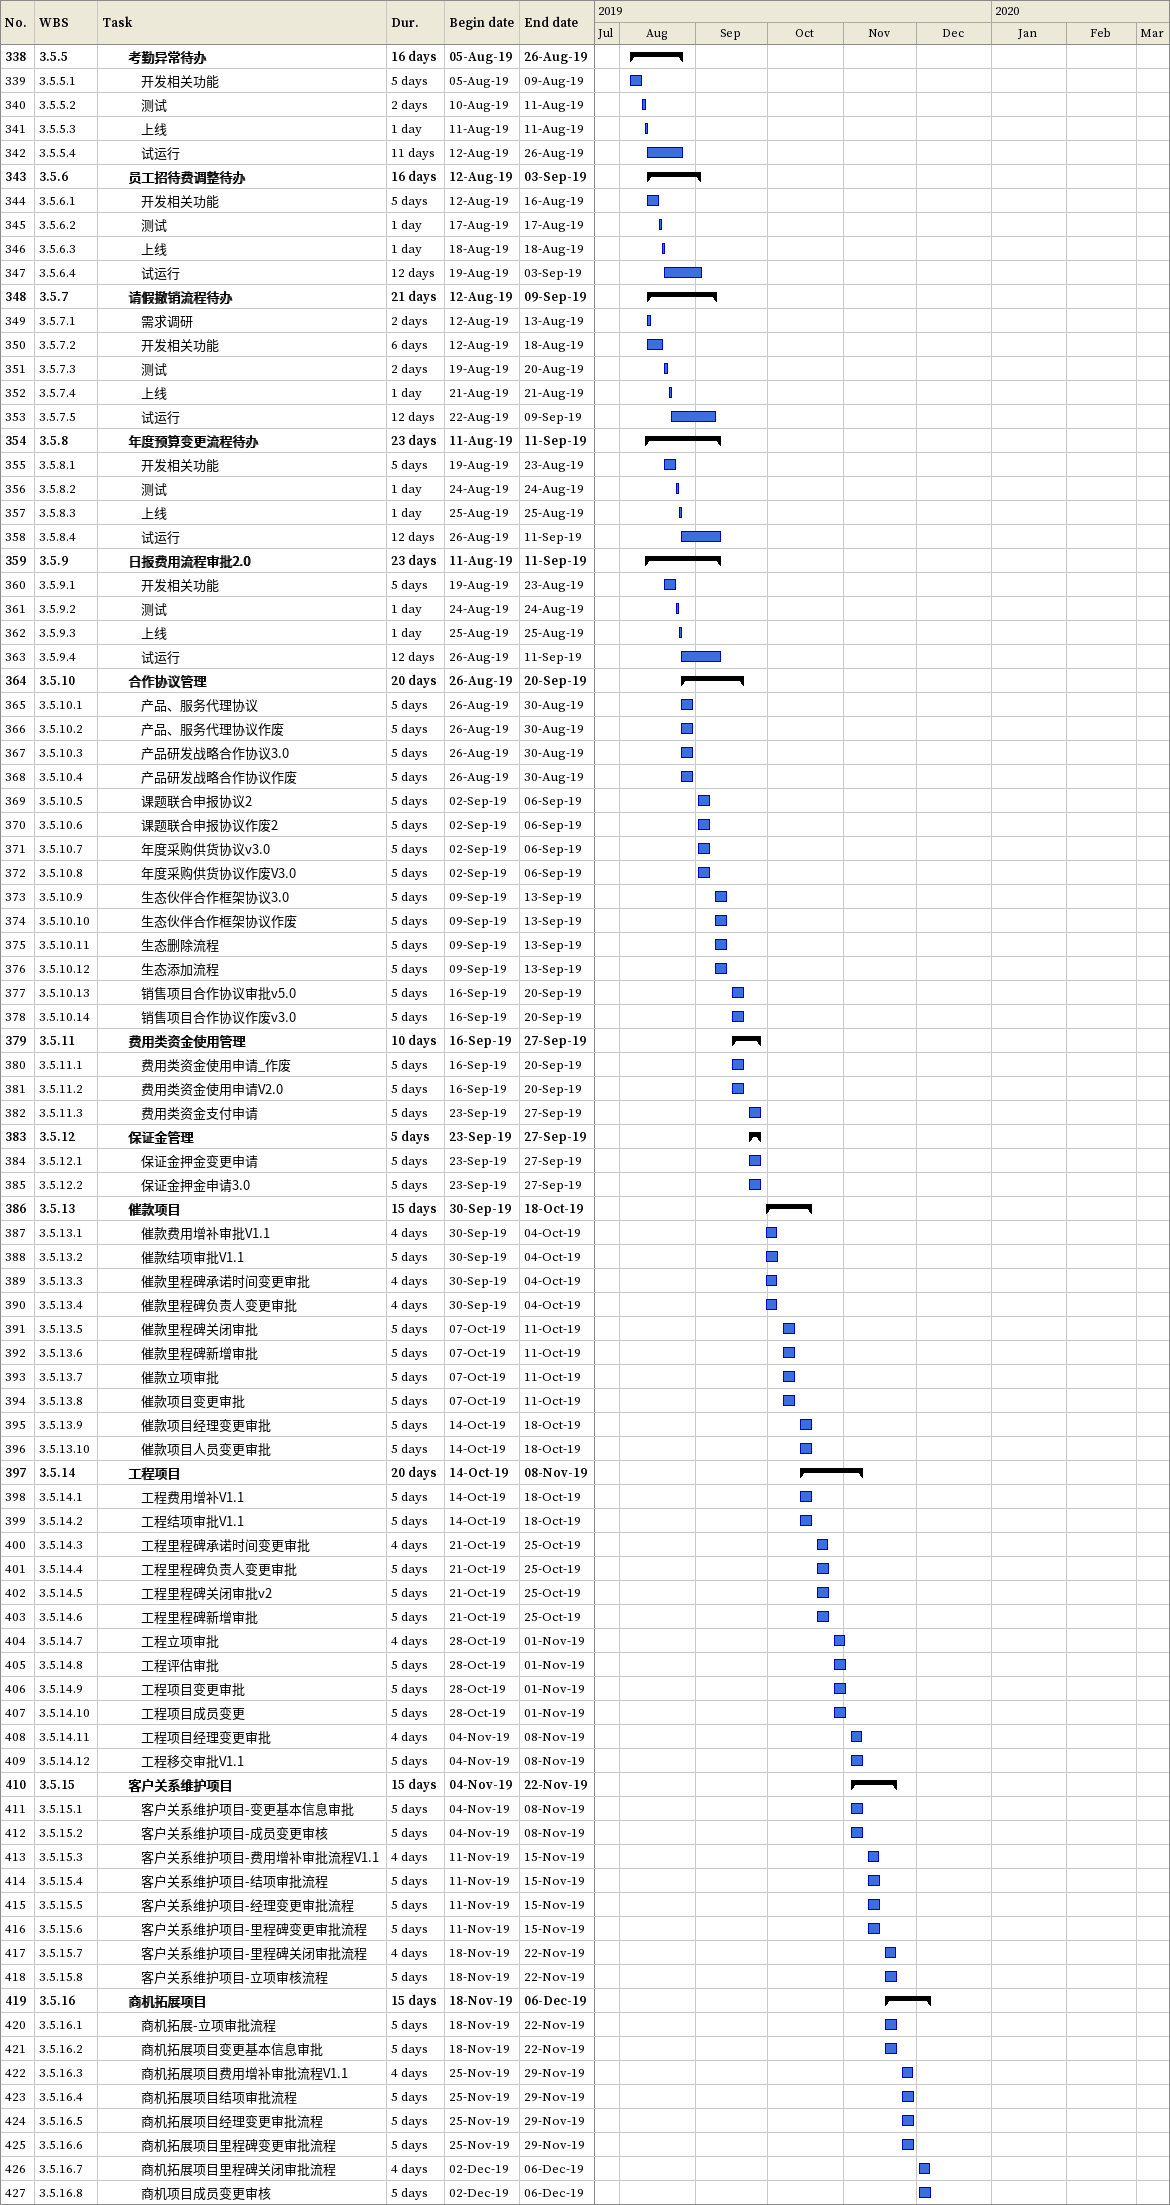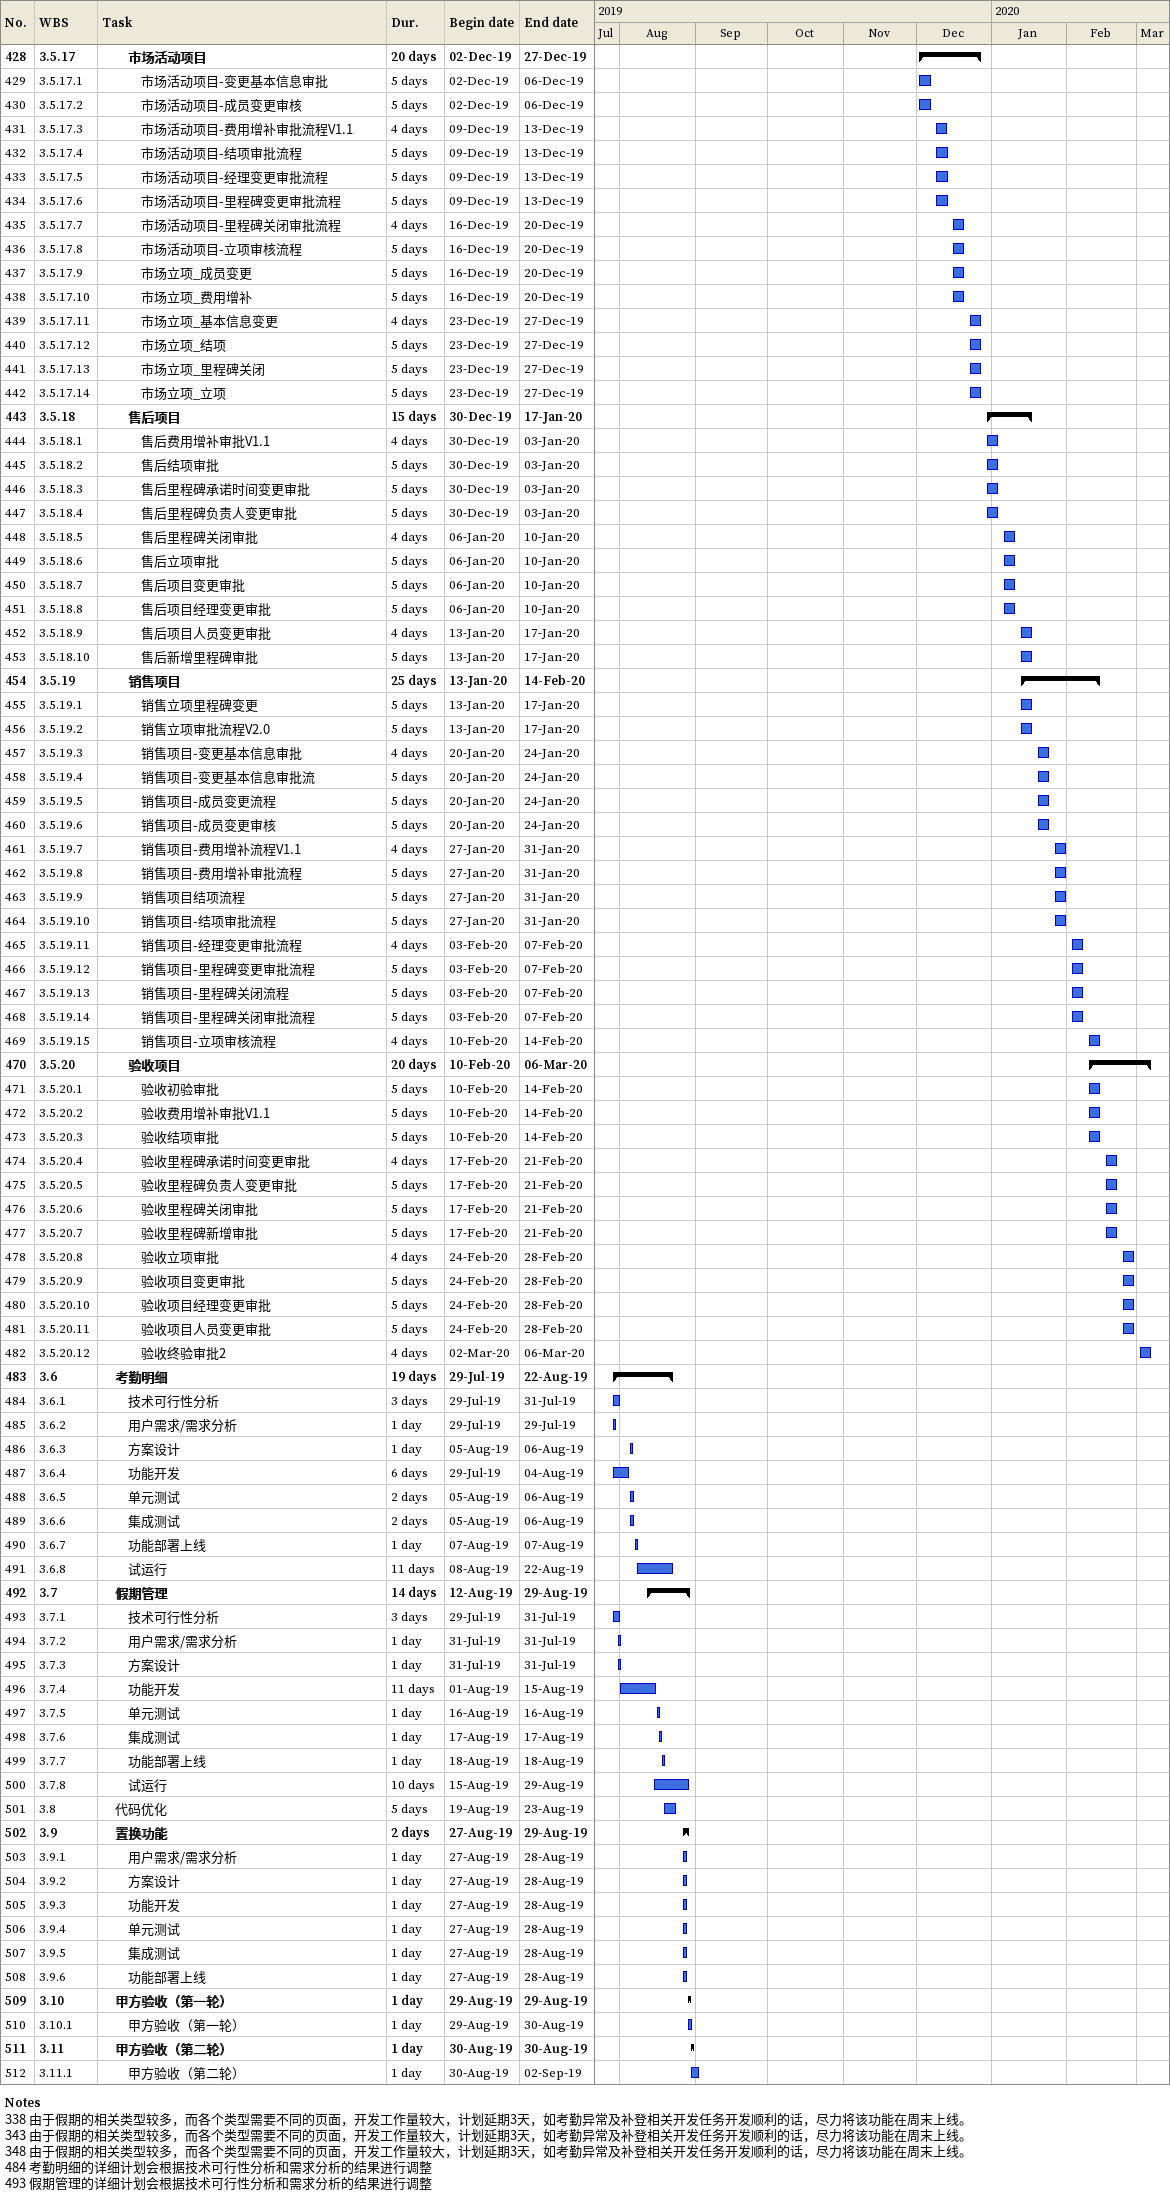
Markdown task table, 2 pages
| ID | WBS | Task | Duration | Start | Finish |
|---|---|---|---|---|---|
| 338 | 3.5.5 | **考勤异常待办** | 16d | 2019-08-05 | 2019-08-26 |
| 339 | 3.5.5.1 | 开发相关功能 | 5d | 2019-08-05 | 2019-08-09 |
| 340 | 3.5.5.2 | 测试 | 2d | 2019-08-10 | 2019-08-11 |
| 341 | 3.5.5.3 | 上线 | 1d | 2019-08-11 | 2019-08-11 |
| 342 | 3.5.5.4 | 试运行 | 11d | 2019-08-12 | 2019-08-26 |
| 343 | 3.5.6 | **员工招待费调整待办** | 16d | 2019-08-12 | 2019-09-03 |
| 344 | 3.5.6.1 | 开发相关功能 | 5d | 2019-08-12 | 2019-08-16 |
| 345 | 3.5.6.2 | 测试 | 1d | 2019-08-17 | 2019-08-17 |
| 346 | 3.5.6.3 | 上线 | 1d | 2019-08-18 | 2019-08-18 |
| 347 | 3.5.6.4 | 试运行 | 12d | 2019-08-19 | 2019-09-03 |
| 348 | 3.5.7 | **请假撤销流程待办** | 21d | 2019-08-12 | 2019-09-09 |
| 349 | 3.5.7.1 | 需求调研 | 2d | 2019-08-12 | 2019-08-13 |
| 350 | 3.5.7.2 | 开发相关功能 | 6d | 2019-08-12 | 2019-08-18 |
| 351 | 3.5.7.3 | 测试 | 2d | 2019-08-19 | 2019-08-20 |
| 352 | 3.5.7.4 | 上线 | 1d | 2019-08-21 | 2019-08-21 |
| 353 | 3.5.7.5 | 试运行 | 12d | 2019-08-22 | 2019-09-09 |
| 354 | 3.5.8 | **年度预算变更流程待办** | 23d | 2019-08-11 | 2019-09-11 |
| 355 | 3.5.8.1 | 开发相关功能 | 5d | 2019-08-19 | 2019-08-23 |
| 356 | 3.5.8.2 | 测试 | 1d | 2019-08-24 | 2019-08-24 |
| 357 | 3.5.8.3 | 上线 | 1d | 2019-08-25 | 2019-08-25 |
| 358 | 3.5.8.4 | 试运行 | 12d | 2019-08-26 | 2019-09-11 |
| 359 | 3.5.9 | **日报费用流程审批2.0** | 23d | 2019-08-11 | 2019-09-11 |
| 360 | 3.5.9.1 | 开发相关功能 | 5d | 2019-08-19 | 2019-08-23 |
| 361 | 3.5.9.2 | 测试 | 1d | 2019-08-24 | 2019-08-24 |
| 362 | 3.5.9.3 | 上线 | 1d | 2019-08-25 | 2019-08-25 |
| 363 | 3.5.9.4 | 试运行 | 12d | 2019-08-26 | 2019-09-11 |
| 364 | 3.5.10 | **合作协议管理** | 20d | 2019-08-26 | 2019-09-20 |
| 365 | 3.5.10.1 | 产品、服务代理协议 | 5d | 2019-08-26 | 2019-08-30 |
| 366 | 3.5.10.2 | 产品、服务代理协议作废 | 5d | 2019-08-26 | 2019-08-30 |
| 367 | 3.5.10.3 | 产品研发战略合作协议3.0 | 5d | 2019-08-26 | 2019-08-30 |
| 368 | 3.5.10.4 | 产品研发战略合作协议作废 | 5d | 2019-08-26 | 2019-08-30 |
| 369 | 3.5.10.5 | 课题联合申报协议2 | 5d | 2019-09-02 | 2019-09-06 |
| 370 | 3.5.10.6 | 课题联合申报协议作废2 | 5d | 2019-09-02 | 2019-09-06 |
| 371 | 3.5.10.7 | 年度采购供货协议v3.0 | 5d | 2019-09-02 | 2019-09-06 |
| 372 | 3.5.10.8 | 年度采购供货协议作废V3.0 | 5d | 2019-09-02 | 2019-09-06 |
| 373 | 3.5.10.9 | 生态伙伴合作框架协议3.0 | 5d | 2019-09-09 | 2019-09-13 |
| 374 | 3.5.10.10 | 生态伙伴合作框架协议作废 | 5d | 2019-09-09 | 2019-09-13 |
| 375 | 3.5.10.11 | 生态删除流程 | 5d | 2019-09-09 | 2019-09-13 |
| 376 | 3.5.10.12 | 生态添加流程 | 5d | 2019-09-09 | 2019-09-13 |
| 377 | 3.5.10.13 | 销售项目合作协议审批v5.0 | 5d | 2019-09-16 | 2019-09-20 |
| 378 | 3.5.10.14 | 销售项目合作协议作废v3.0 | 5d | 2019-09-16 | 2019-09-20 |
| 379 | 3.5.11 | **费用类资金使用管理** | 10d | 2019-09-16 | 2019-09-27 |
| 380 | 3.5.11.1 | 费用类资金使用申请_作废 | 5d | 2019-09-16 | 2019-09-20 |
| 381 | 3.5.11.2 | 费用类资金使用申请V2.0 | 5d | 2019-09-16 | 2019-09-20 |
| 382 | 3.5.11.3 | 费用类资金支付申请 | 5d | 2019-09-23 | 2019-09-27 |
| 383 | 3.5.12 | **保证金管理** | 5d | 2019-09-23 | 2019-09-27 |
| 384 | 3.5.12.1 | 保证金押金变更申请 | 5d | 2019-09-23 | 2019-09-27 |
| 385 | 3.5.12.2 | 保证金押金申请3.0 | 5d | 2019-09-23 | 2019-09-27 |
| 386 | 3.5.13 | **催款项目** | 15d | 2019-09-30 | 2019-10-18 |
| 387 | 3.5.13.1 | 催款费用增补审批V1.1 | 4d | 2019-09-30 | 2019-10-04 |
| 388 | 3.5.13.2 | 催款结项审批V1.1 | 5d | 2019-09-30 | 2019-10-04 |
| 389 | 3.5.13.3 | 催款里程碑承诺时间变更审批 | 4d | 2019-09-30 | 2019-10-04 |
| 390 | 3.5.13.4 | 催款里程碑负责人变更审批 | 4d | 2019-09-30 | 2019-10-04 |
| 391 | 3.5.13.5 | 催款里程碑关闭审批 | 5d | 2019-10-07 | 2019-10-11 |
| 392 | 3.5.13.6 | 催款里程碑新增审批 | 5d | 2019-10-07 | 2019-10-11 |
| 393 | 3.5.13.7 | 催款立项审批 | 5d | 2019-10-07 | 2019-10-11 |
| 394 | 3.5.13.8 | 催款项目变更审批 | 5d | 2019-10-07 | 2019-10-11 |
| 395 | 3.5.13.9 | 催款项目经理变更审批 | 5d | 2019-10-14 | 2019-10-18 |
| 396 | 3.5.13.10 | 催款项目人员变更审批 | 5d | 2019-10-14 | 2019-10-18 |
| 397 | 3.5.14 | **工程项目** | 20d | 2019-10-14 | 2019-11-08 |
| 398 | 3.5.14.1 | 工程费用增补V1.1 | 5d | 2019-10-14 | 2019-10-18 |
| 399 | 3.5.14.2 | 工程结项审批V1.1 | 5d | 2019-10-14 | 2019-10-18 |
| 400 | 3.5.14.3 | 工程里程碑承诺时间变更审批 | 4d | 2019-10-21 | 2019-10-25 |
| 401 | 3.5.14.4 | 工程里程碑负责人变更审批 | 5d | 2019-10-21 | 2019-10-25 |
| 402 | 3.5.14.5 | 工程里程碑关闭审批v2 | 5d | 2019-10-21 | 2019-10-25 |
| 403 | 3.5.14.6 | 工程里程碑新增审批 | 5d | 2019-10-21 | 2019-10-25 |
| 404 | 3.5.14.7 | 工程立项审批 | 4d | 2019-10-28 | 2019-11-01 |
| 405 | 3.5.14.8 | 工程评估审批 | 5d | 2019-10-28 | 2019-11-01 |
| 406 | 3.5.14.9 | 工程项目变更审批 | 5d | 2019-10-28 | 2019-11-01 |
| 407 | 3.5.14.10 | 工程项目成员变更 | 5d | 2019-10-28 | 2019-11-01 |
| 408 | 3.5.14.11 | 工程项目经理变更审批 | 4d | 2019-11-04 | 2019-11-08 |
| 409 | 3.5.14.12 | 工程移交审批V1.1 | 5d | 2019-11-04 | 2019-11-08 |
| 410 | 3.5.15 | **客户关系维护项目** | 15d | 2019-11-04 | 2019-11-22 |
| 411 | 3.5.15.1 | 客户关系维护项目-变更基本信息审批 | 5d | 2019-11-04 | 2019-11-08 |
| 412 | 3.5.15.2 | 客户关系维护项目-成员变更审核 | 5d | 2019-11-04 | 2019-11-08 |
| 413 | 3.5.15.3 | 客户关系维护项目-费用增补审批流程V1.1 | 4d | 2019-11-11 | 2019-11-15 |
| 414 | 3.5.15.4 | 客户关系维护项目-结项审批流程 | 5d | 2019-11-11 | 2019-11-15 |
| 415 | 3.5.15.5 | 客户关系维护项目-经理变更审批流程 | 5d | 2019-11-11 | 2019-11-15 |
| 416 | 3.5.15.6 | 客户关系维护项目-里程碑变更审批流程 | 5d | 2019-11-11 | 2019-11-15 |
| 417 | 3.5.15.7 | 客户关系维护项目-里程碑关闭审批流程 | 4d | 2019-11-18 | 2019-11-22 |
| 418 | 3.5.15.8 | 客户关系维护项目-立项审核流程 | 5d | 2019-11-18 | 2019-11-22 |
| 419 | 3.5.16 | **商机拓展项目** | 15d | 2019-11-18 | 2019-12-06 |
| 420 | 3.5.16.1 | 商机拓展-立项审批流程 | 5d | 2019-11-18 | 2019-11-22 |
| 421 | 3.5.16.2 | 商机拓展项目变更基本信息审批 | 5d | 2019-11-18 | 2019-11-22 |
| 422 | 3.5.16.3 | 商机拓展项目费用增补审批流程V1.1 | 4d | 2019-11-25 | 2019-11-29 |
| 423 | 3.5.16.4 | 商机拓展项目结项审批流程 | 5d | 2019-11-25 | 2019-11-29 |
| 424 | 3.5.16.5 | 商机拓展项目经理变更审批流程 | 5d | 2019-11-25 | 2019-11-29 |
| 425 | 3.5.16.6 | 商机拓展项目里程碑变更审批流程 | 5d | 2019-11-25 | 2019-11-29 |
| 426 | 3.5.16.7 | 商机拓展项目里程碑关闭审批流程 | 4d | 2019-12-02 | 2019-12-06 |
| 427 | 3.5.16.8 | 商机项目成员变更审核 | 5d | 2019-12-02 | 2019-12-06 |
| 428 | 3.5.17 | **市场活动项目** | 20d | 2019-12-02 | 2019-12-27 |
| 429 | 3.5.17.1 | 市场活动项目-变更基本信息审批 | 5d | 2019-12-02 | 2019-12-06 |
| 430 | 3.5.17.2 | 市场活动项目-成员变更审核 | 5d | 2019-12-02 | 2019-12-06 |
| 431 | 3.5.17.3 | 市场活动项目-费用增补审批流程V1.1 | 4d | 2019-12-09 | 2019-12-13 |
| 432 | 3.5.17.4 | 市场活动项目-结项审批流程 | 5d | 2019-12-09 | 2019-12-13 |
| 433 | 3.5.17.5 | 市场活动项目-经理变更审批流程 | 5d | 2019-12-09 | 2019-12-13 |
| 434 | 3.5.17.6 | 市场活动项目-里程碑变更审批流程 | 5d | 2019-12-09 | 2019-12-13 |
| 435 | 3.5.17.7 | 市场活动项目-里程碑关闭审批流程 | 4d | 2019-12-16 | 2019-12-20 |
| 436 | 3.5.17.8 | 市场活动项目-立项审核流程 | 5d | 2019-12-16 | 2019-12-20 |
| 437 | 3.5.17.9 | 市场立项_成员变更 | 5d | 2019-12-16 | 2019-12-20 |
| 438 | 3.5.17.10 | 市场立项_费用增补 | 5d | 2019-12-16 | 2019-12-20 |
| 439 | 3.5.17.11 | 市场立项_基本信息变更 | 4d | 2019-12-23 | 2019-12-27 |
| 440 | 3.5.17.12 | 市场立项_结项 | 5d | 2019-12-23 | 2019-12-27 |
| 441 | 3.5.17.13 | 市场立项_里程碑关闭 | 5d | 2019-12-23 | 2019-12-27 |
| 442 | 3.5.17.14 | 市场立项_立项 | 5d | 2019-12-23 | 2019-12-27 |
| 443 | 3.5.18 | **售后项目** | 15d | 2019-12-30 | 2020-01-17 |
| 444 | 3.5.18.1 | 售后费用增补审批V1.1 | 4d | 2019-12-30 | 2020-01-03 |
| 445 | 3.5.18.2 | 售后结项审批 | 5d | 2019-12-30 | 2020-01-03 |
| 446 | 3.5.18.3 | 售后里程碑承诺时间变更审批 | 5d | 2019-12-30 | 2020-01-03 |
| 447 | 3.5.18.4 | 售后里程碑负责人变更审批 | 5d | 2019-12-30 | 2020-01-03 |
| 448 | 3.5.18.5 | 售后里程碑关闭审批 | 4d | 2020-01-06 | 2020-01-10 |
| 449 | 3.5.18.6 | 售后立项审批 | 5d | 2020-01-06 | 2020-01-10 |
| 450 | 3.5.18.7 | 售后项目变更审批 | 5d | 2020-01-06 | 2020-01-10 |
| 451 | 3.5.18.8 | 售后项目经理变更审批 | 5d | 2020-01-06 | 2020-01-10 |
| 452 | 3.5.18.9 | 售后项目人员变更审批 | 4d | 2020-01-13 | 2020-01-17 |
| 453 | 3.5.18.10 | 售后新增里程碑审批 | 5d | 2020-01-13 | 2020-01-17 |
| 454 | 3.5.19 | **销售项目** | 25d | 2020-01-13 | 2020-02-14 |
| 455 | 3.5.19.1 | 销售立项里程碑变更 | 5d | 2020-01-13 | 2020-01-17 |
| 456 | 3.5.19.2 | 销售立项审批流程V2.0 | 5d | 2020-01-13 | 2020-01-17 |
| 457 | 3.5.19.3 | 销售项目-变更基本信息审批 | 4d | 2020-01-20 | 2020-01-24 |
| 458 | 3.5.19.4 | 销售项目-变更基本信息审批流 | 5d | 2020-01-20 | 2020-01-24 |
| 459 | 3.5.19.5 | 销售项目-成员变更流程 | 5d | 2020-01-20 | 2020-01-24 |
| 460 | 3.5.19.6 | 销售项目-成员变更审核 | 5d | 2020-01-20 | 2020-01-24 |
| 461 | 3.5.19.7 | 销售项目-费用增补流程V1.1 | 4d | 2020-01-27 | 2020-01-31 |
| 462 | 3.5.19.8 | 销售项目-费用增补审批流程 | 5d | 2020-01-27 | 2020-01-31 |
| 463 | 3.5.19.9 | 销售项目结项流程 | 5d | 2020-01-27 | 2020-01-31 |
| 464 | 3.5.19.10 | 销售项目-结项审批流程 | 5d | 2020-01-27 | 2020-01-31 |
| 465 | 3.5.19.11 | 销售项目-经理变更审批流程 | 4d | 2020-02-03 | 2020-02-07 |
| 466 | 3.5.19.12 | 销售项目-里程碑变更审批流程 | 5d | 2020-02-03 | 2020-02-07 |
| 467 | 3.5.19.13 | 销售项目-里程碑关闭流程 | 5d | 2020-02-03 | 2020-02-07 |
| 468 | 3.5.19.14 | 销售项目-里程碑关闭审批流程 | 5d | 2020-02-03 | 2020-02-07 |
| 469 | 3.5.19.15 | 销售项目-立项审核流程 | 4d | 2020-02-10 | 2020-02-14 |
| 470 | 3.5.20 | **验收项目** | 20d | 2020-02-10 | 2020-03-06 |
| 471 | 3.5.20.1 | 验收初验审批 | 5d | 2020-02-10 | 2020-02-14 |
| 472 | 3.5.20.2 | 验收费用增补审批V1.1 | 5d | 2020-02-10 | 2020-02-14 |
| 473 | 3.5.20.3 | 验收结项审批 | 5d | 2020-02-10 | 2020-02-14 |
| 474 | 3.5.20.4 | 验收里程碑承诺时间变更审批 | 4d | 2020-02-17 | 2020-02-21 |
| 475 | 3.5.20.5 | 验收里程碑负责人变更审批 | 5d | 2020-02-17 | 2020-02-21 |
| 476 | 3.5.20.6 | 验收里程碑关闭审批 | 5d | 2020-02-17 | 2020-02-21 |
| 477 | 3.5.20.7 | 验收里程碑新增审批 | 5d | 2020-02-17 | 2020-02-21 |
| 478 | 3.5.20.8 | 验收立项审批 | 4d | 2020-02-24 | 2020-02-28 |
| 479 | 3.5.20.9 | 验收项目变更审批 | 5d | 2020-02-24 | 2020-02-28 |
| 480 | 3.5.20.10 | 验收项目经理变更审批 | 5d | 2020-02-24 | 2020-02-28 |
| 481 | 3.5.20.11 | 验收项目人员变更审批 | 5d | 2020-02-24 | 2020-02-28 |
| 482 | 3.5.20.12 | 验收终验审批2 | 4d | 2020-03-02 | 2020-03-06 |
| 483 | 3.6 | **考勤明细** | 19d | 2019-07-29 | 2019-08-22 |
| 484 | 3.6.1 | 技术可行性分析 | 3d | 2019-07-29 | 2019-07-31 |
| 485 | 3.6.2 | 用户需求/需求分析 | 1d | 2019-07-29 | 2019-07-29 |
| 486 | 3.6.3 | 方案设计 | 1d | 2019-08-05 | 2019-08-06 |
| 487 | 3.6.4 | 功能开发 | 6d | 2019-07-29 | 2019-08-04 |
| 488 | 3.6.5 | 单元测试 | 2d | 2019-08-05 | 2019-08-06 |
| 489 | 3.6.6 | 集成测试 | 2d | 2019-08-05 | 2019-08-06 |
| 490 | 3.6.7 | 功能部署上线 | 1d | 2019-08-07 | 2019-08-07 |
| 491 | 3.6.8 | 试运行 | 11d | 2019-08-08 | 2019-08-22 |
| 492 | 3.7 | **假期管理** | 14d | 2019-08-12 | 2019-08-29 |
| 493 | 3.7.1 | 技术可行性分析 | 3d | 2019-07-29 | 2019-07-31 |
| 494 | 3.7.2 | 用户需求/需求分析 | 1d | 2019-07-31 | 2019-07-31 |
| 495 | 3.7.3 | 方案设计 | 1d | 2019-07-31 | 2019-07-31 |
| 496 | 3.7.4 | 功能开发 | 11d | 2019-08-01 | 2019-08-15 |
| 497 | 3.7.5 | 单元测试 | 1d | 2019-08-16 | 2019-08-16 |
| 498 | 3.7.6 | 集成测试 | 1d | 2019-08-17 | 2019-08-17 |
| 499 | 3.7.7 | 功能部署上线 | 1d | 2019-08-18 | 2019-08-18 |
| 500 | 3.7.8 | 试运行 | 10d | 2019-08-15 | 2019-08-29 |
| 501 | 3.8 | 代码优化 | 5d | 2019-08-19 | 2019-08-23 |
| 502 | 3.9 | **置换功能** | 2d | 2019-08-27 | 2019-08-29 |
| 503 | 3.9.1 | 用户需求/需求分析 | 1d | 2019-08-27 | 2019-08-28 |
| 504 | 3.9.2 | 方案设计 | 1d | 2019-08-27 | 2019-08-28 |
| 505 | 3.9.3 | 功能开发 | 1d | 2019-08-27 | 2019-08-28 |
| 506 | 3.9.4 | 单元测试 | 1d | 2019-08-27 | 2019-08-28 |
| 507 | 3.9.5 | 集成测试 | 1d | 2019-08-27 | 2019-08-28 |
| 508 | 3.9.6 | 功能部署上线 | 1d | 2019-08-27 | 2019-08-28 |
| 509 | 3.10 | **甲方验收（第一轮）** | 1d | 2019-08-29 | 2019-08-29 |
| 510 | 3.10.1 | 甲方验收（第一轮） | 1d | 2019-08-29 | 2019-08-30 |
| 511 | 3.11 | **甲方验收（第二轮）** | 1d | 2019-08-30 | 2019-08-30 |
| 512 | 3.11.1 | 甲方验收（第二轮） | 1d | 2019-08-30 | 2019-09-02 |

Notes
- 338: 由于假期的相关类型较多，而各个类型需要不同的页面，开发工作量较大，计划延期3天，如考勤异常及补登相关开发任务开发顺利的话，尽力将该功能在周末上线。
- 343: 由于假期的相关类型较多，而各个类型需要不同的页面，开发工作量较大，计划延期3天，如考勤异常及补登相关开发任务开发顺利的话，尽力将该功能在周末上线。
- 348: 由于假期的相关类型较多，而各个类型需要不同的页面，开发工作量较大，计划延期3天，如考勤异常及补登相关开发任务开发顺利的话，尽力将该功能在周末上线。
- 484: 考勤明细的详细计划会根据技术可行性分析和需求分析的结果进行调整
- 493: 假期管理的详细计划会根据技术可行性分析和需求分析的结果进行调整
